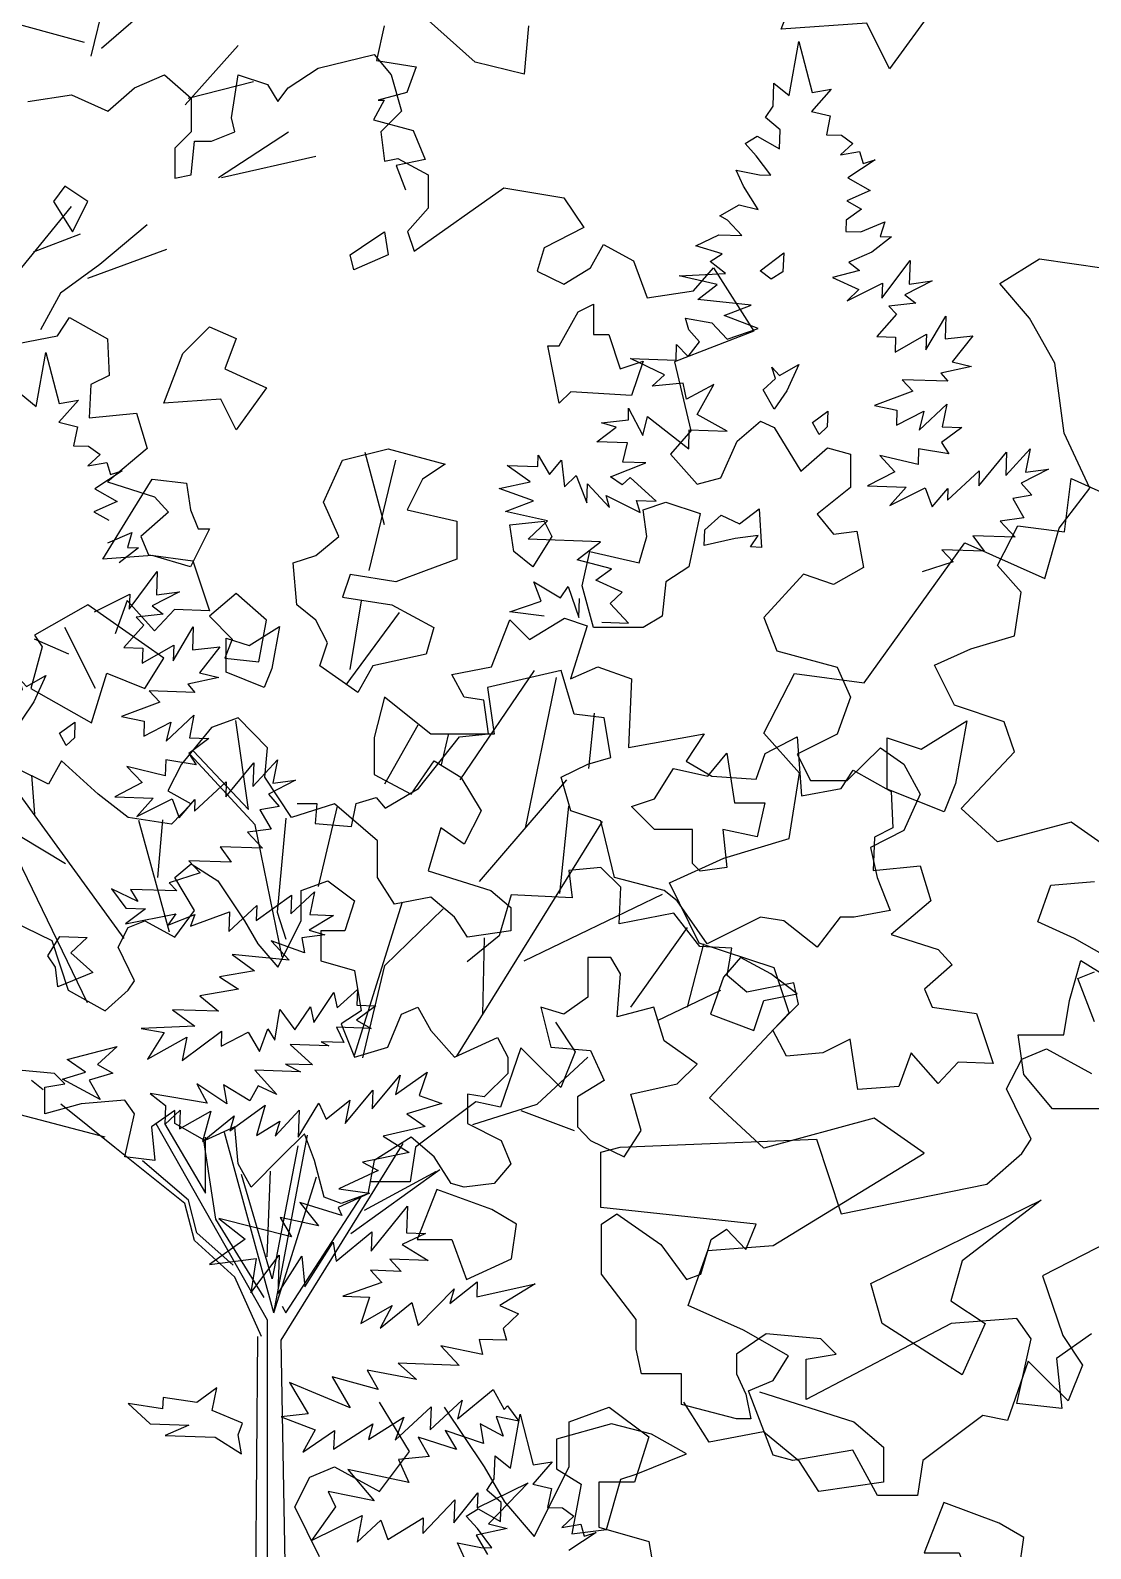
# Model space of a CAD drawing. Header units: inches. Extents: x -11 to 128, y 7 to 56.
# Drawn here: x 58.3038 to 58.6341, y 22.7004 to 23.1732 of the extents above; entities that cross this region are included whole.
import ezdxf

# ---------------------------------------------------------------- set-up
doc = ezdxf.new("R2010")
doc.units = ezdxf.units.IN
doc.header["$MEASUREMENT"] = 0
doc.layers.add('CAY', color=94, linetype='Continuous')
doc.layers.add('CAY-3', color=61, linetype='Continuous')
picture_1 = doc.add_image_def('image1.jpg', size_in_pixel=(1680, 1093))

# ---------------------------------------------------------------- blocks, each defined once
blk = doc.blocks.new('A$C76451831')
at = {"layer": 'CAY'}
for p, q in [((2471.8, 2031.9), (2478.5, 2069.3)), ((2478.5, 2069.3), (2487.7, 2034.1)), ((2460.6, 2024.6), (2461.2, 2040.4)), ((2461.2, 2040.4), (2471.8, 2031.9)), ((2500.9, 2036.3), (2487.3, 2020.9)), ((2487.7, 2034.1), (2500.9, 2036.3)), ((2455.4, 2016.6), (2460.6, 2024.6)), ((2465.5, 2008.1), (2455.4, 2016.6)), ((2487.3, 2020.9), (2500.3, 2017.8)), ((2500.3, 2017.8), (2497.6, 2004.7)), ((2441.2, 1998.5), (2449.5, 2003.7)), ((2449.5, 2003.7), (2465, 1995)), ((2465, 1995), (2465.5, 2008.1)), ((2497.6, 2004.7), (2508, 2004.3)), ((2508, 2004.3), (2515.9, 1998.6)), ((2449, 1990.1), (2441.2, 1998.5)), ((2515.9, 1998.6), (2507.5, 1990.8)), ((2507.5, 1990.8), (2520.7, 1993)), ((2520.7, 1993), (2523.1, 1984.8)), ((2459, 1976.6), (2449, 1990.1)), ((2531.4, 1987.2), (2512.4, 1974.7)), ((2523.1, 1984.8), (2531.4, 1987.2)), ((2435.1, 1980.1), (2451.3, 1976.8)), ((2440.1, 1969.1), (2435.1, 1980.1)), ((2451.3, 1976.8), (2459, 1976.6)), ((1957.5, 1323.4), (2020, 1306.3)), ((5943, 1269.4), (5949.7, 1306.8)), ((5949.7, 1306.8), (5958.9, 1271.5)), ((5931.9, 1262.1), (5932.4, 1277.9)), ((5932.4, 1277.9), (5943, 1269.4)), ((5972.1, 1273.8), (5958.5, 1258.4)), ((5958.9, 1271.5), (5972.1, 1273.8)), ((5926.6, 1254.1), (5931.9, 1262.1)), ((5936.7, 1245.6), (5926.6, 1254.1)), ((5958.5, 1258.4), (5971.5, 1255.2)), ((5971.5, 1255.2), (5968.8, 1242.2)), ((5936.3, 1232.4), (5936.7, 1245.6)), ((5912.4, 1236), (5920.7, 1241.1)), ((5920.2, 1227.6), (5912.4, 1236)), ((5920.7, 1241.1), (5936.3, 1232.4)), ((5968.8, 1242.2), (5979.2, 1241.8)), ((5987.1, 1236.1), (5978.7, 1228.2)), ((5979.2, 1241.8), (5987.1, 1236.1)), ((5930.2, 1214.1), (5920.2, 1227.6)), ((5978.7, 1228.2), (5991.9, 1230.5)), ((6002.6, 1224.7), (5983.6, 1212.2)), ((5991.9, 1230.5), (5994.4, 1222.3)), ((5994.4, 1222.3), (6002.6, 1224.7)), ((5906.3, 1217.6), (5922.5, 1214.3)), ((5911.3, 1206.6), (5906.3, 1217.6)), ((5922.5, 1214.3), (5930.2, 1214.1)), ((5983.6, 1212.2), (5999.1, 1203.5)), ((5921.6, 1190.3), (5911.3, 1206.6)), ((5999.1, 1203.5), (5983, 1196.4)), ((5894.8, 1185.8), (5908.2, 1193.5)), ((5908.2, 1193.5), (5921.6, 1190.3)), ((5993.3, 1190.6), (5982.6, 1182.8)), ((5983, 1196.4), (5993.3, 1190.6)), ((5900.1, 1182.9), (5894.8, 1185.8)), ((5910.1, 1172.2), (5900.1, 1182.9)), ((5982.6, 1182.8), (5982.3, 1175.1)), ((5992.7, 1174.7), (6009.3, 1181.8)), ((6009.3, 1181.8), (6006.2, 1171.5)), ((5878.2, 1165.1), (5894.3, 1172.7)), ((5894.3, 1172.7), (5910.1, 1172.2)), ((5982.3, 1175.1), (5992.7, 1174.7)), ((6013.9, 1171.3), (6000.4, 1160.8)), ((6006.2, 1171.5), (6013.9, 1171.3)), ((5896.6, 1159.5), (5878.2, 1165.1)), ((5888.2, 1154.3), (5896.6, 1159.5)), ((6000.4, 1160.8), (5984.3, 1153.7)), ((5898.8, 1145.8), (5888.2, 1154.3)), ((5984.3, 1153.7), (5991.8, 1148)), ((6007.4, 1128.9), (6026.9, 1154.9)), ((6026.9, 1154.9), (6026.3, 1138.6)), ((5866.6, 1144.2), (5898.8, 1145.8)), ((5893.1, 1138.3), (5866.6, 1144.2)), ((5879.6, 1127.9), (5893.1, 1138.3)), ((5991.8, 1148), (5973, 1143.2)), ((5973, 1143.2), (5991.3, 1134.9)), ((5983.3, 1127), (6007.8, 1139.3)), ((6007.8, 1139.3), (6007.4, 1128.9)), ((6042.3, 1140.8), (6023.3, 1131)), ((6026.3, 1138.6), (6042.3, 1140.8)), ((5916.6, 1123.9), (5879.6, 1127.9)), ((5991.3, 1134.9), (5983.3, 1127)), ((6023.3, 1131), (6030.9, 1125.3)), ((5897.8, 1116.8), (5916.6, 1123.9)), ((5921.5, 1107.8), (5897.8, 1116.8)), ((6017.4, 1117.6), (6003.8, 1102.2)), ((6030.9, 1125.3), (6012.2, 1123.3)), ((6012.2, 1123.3), (6017.4, 1117.6)), ((5435.2, 1102.7), (5443.6, 1115.3)), ((5443.6, 1115.3), (5470, 1100.6)), ((5871, 1115), (5889.4, 1111.7)), ((5873.4, 1106.8), (5871, 1115)), ((5880.8, 1098.4), (5873.4, 1106.8)), ((5889.4, 1111.7), (5899.9, 1100.4)), ((5899.9, 1100.4), (5921.5, 1107.8)), ((6037.9, 1092.9), (6051.8, 1116.4)), ((6051.8, 1116.4), (6051.3, 1100.6)), ((5407.8, 1097.4), (5435.2, 1102.7)), ((5470, 1100.6), (5471.1, 1075.2)), ((5864.5, 1085.8), (5864.9, 1096.7)), ((5864.9, 1096.7), (5872.8, 1088.2)), ((5872.8, 1088.2), (5880.8, 1098.4)), ((6003.8, 1102.2), (6016.9, 1101.8)), ((6016.5, 1091.4), (6038.3, 1103.8)), ((6016.9, 1101.8), (6016.5, 1091.4)), ((6038.3, 1103.8), (6037.9, 1092.9)), ((6051.3, 1100.6), (6070.4, 1102.6)), ((6070.4, 1102.6), (6056.2, 1084.5)), ((5420.6, 1053.6), (5427.3, 1091)), ((5427.3, 1091), (5436.5, 1055.8)), ((5856.5, 1075.7), (5832.8, 1086.9)), ((5832.8, 1086.9), (5864.5, 1085.8)), ((5471.1, 1075.2), (5458.4, 1068.9)), ((5848, 1067.8), (5856.5, 1075.7)), ((6069.6, 1081.4), (6048.2, 1076.7)), ((6048.2, 1076.7), (6053, 1071.1)), ((6056.2, 1084.5), (6069.6, 1081.4)), ((5458.4, 1068.9), (5457.3, 1045.7)), ((5869.4, 1069.8), (5848, 1067.8)), ((5871.7, 1058.8), (5869.4, 1069.8)), ((5890.7, 1069), (5871.7, 1058.8)), ((5879.1, 1048.1), (5890.7, 1069)), ((6028.7, 1064.2), (6002.1, 1054.3)), ((6053, 1071.1), (6021.3, 1072.2)), ((6021.3, 1072.2), (6028.7, 1064.2)), ((5410, 1062.2), (5420.6, 1053.6)), ((5449.8, 1058.1), (5436.1, 1042.7)), ((5436.5, 1055.8), (5449.8, 1058.1)), ((6002.1, 1054.3), (6017.8, 1051)), ((6033.2, 1037.3), (6052.4, 1055.2)), ((6052.4, 1055.2), (6049.1, 1039.5)), ((5457.3, 1045.7), (5490, 1048.9)), ((5490, 1048.9), (5497.4, 1024.6)), ((5812.7, 1042.3), (5831.4, 1044.3)), ((5831.4, 1044.3), (5831.6, 1052.5)), ((5831.6, 1052.5), (5841.4, 1033.6)), ((5841.4, 1033.6), (5844.6, 1046.6)), ((5844.6, 1046.6), (5873.3, 1024.3)), ((5900, 1036.5), (5879.1, 1048.1)), ((6017.8, 1051), (6017.5, 1040.6)), ((6017.5, 1040.6), (6036.4, 1050.3)), ((6036.4, 1050.3), (6033.2, 1037.3)), ((5436.1, 1042.7), (5449.1, 1039.5)), ((5449.1, 1039.5), (5446.4, 1026.4)), ((5809.5, 1029.2), (5823, 1039.2)), ((5823, 1039.2), (5812.7, 1042.3)), ((5873.3, 1024.3), (5873.7, 1037.4)), ((5873.7, 1037.4), (5900, 1036.5)), ((6062.7, 1039), (6048.8, 1028.6)), ((6049.1, 1039.5), (6062.7, 1039)), ((5446.4, 1026.4), (5456.8, 1026.1)), ((5456.8, 1026.1), (5464.8, 1020.4)), ((5497.4, 1024.6), (5470, 1001.4)), ((5830.8, 1028.5), (5809.5, 1029.2)), ((5827.6, 1015), (5830.8, 1028.5)), ((6032.8, 1024.2), (6032.4, 1013.3)), ((6053.9, 1020.7), (6032.8, 1024.2)), ((6048.8, 1028.6), (6053.9, 1020.7)), ((6074.5, 998.7), (6093.9, 1022)), ((6093.3, 1005.7), (6110.2, 1024.2)), ((6093.9, 1022), (6093.3, 1005.7)), ((6110.2, 1024.2), (6107, 1008)), ((2228.3, 971.5), (2215.1, 1021.6)), ((2217.8, 939.8), (2236.3, 1016.3)), ((5464.8, 1020.4), (5456.3, 1012.5)), ((5456.3, 1012.5), (5469.5, 1014.7)), ((5469.5, 1014.7), (5472, 1006.5)), ((5747.3, 1012.8), (5768.6, 1012.1)), ((5763.2, 1001.4), (5747.3, 1012.8)), ((5768.6, 1012.1), (5768.9, 1019.8)), ((5768.9, 1019.8), (5776.6, 1006.4)), ((5776.6, 1006.4), (5785.1, 1016.5)), ((5785.1, 1016.5), (5787.1, 997.8)), ((5819.1, 1004.9), (5843.5, 1014.5)), ((5843.5, 1014.5), (5827.6, 1015)), ((6005.9, 1019.7), (6016.3, 1008.4)), ((6032.4, 1013.3), (6005.9, 1019.7)), ((5480.2, 1008.9), (5461.2, 996.5)), ((5470, 1001.4), (5502.7, 990.9)), ((5472, 1006.5), (5480.2, 1008.9)), ((5741.8, 996.7), (5763.2, 1001.4)), ((5787.1, 997.8), (5795.1, 1005.7)), ((5795.1, 1005.7), (5802.6, 986.9)), ((5827.1, 999.2), (5819.1, 1004.9)), ((5832.7, 1004.4), (5827.1, 999.2)), ((5850.7, 987.9), (5832.7, 1004.4)), ((6016.3, 1008.4), (5997.4, 998.7)), ((6052.8, 988.6), (6074.8, 1009.1)), ((6074.8, 1009.1), (6074.5, 998.7)), ((6122.9, 1010.1), (6104, 1000.4)), ((6107, 1008), (6122.9, 1010.1)), ((5461.2, 996.5), (5476.8, 987.8)), ((5502.7, 990.9), (5512.2, 980.3)), ((5765.5, 988.2), (5741.8, 996.7)), ((5802.6, 986.9), (5803.1, 1000)), ((5803.1, 1000), (5818.4, 983.6)), ((5818.4, 983.6), (5815.9, 991.8)), ((5815.9, 991.8), (5839.5, 980.1)), ((5997.4, 998.7), (6024.1, 997.7)), ((6024.1, 997.7), (6012.8, 985)), ((6012.8, 985), (6037.3, 997.3)), ((6037.3, 997.3), (6042.2, 983.9)), ((6042.2, 983.9), (6053.1, 996.7)), ((6053.1, 996.7), (6052.8, 988.6)), ((6111.4, 992), (6098.2, 989.7)), ((6104, 1000.4), (6111.4, 992)), ((5476.8, 987.8), (5460.6, 980.6)), ((5460.6, 980.6), (5470.9, 974.8)), ((5512.2, 980.3), (5493.2, 963.4)), ((5746.2, 980.7), (5765.5, 988.2)), ((5775.4, 974.2), (5746.2, 980.7)), ((5839.5, 980.1), (5837.1, 988.4)), ((5837.1, 988.4), (5850.7, 987.9)), ((6098.2, 989.7), (6105.9, 976.3)), ((5761.9, 961.5), (5775.4, 974.2)), ((6105.9, 976.3), (6089.5, 974.1)), ((6089.5, 974.1), (6099.9, 962.9)), ((5470.3, 959), (5486.9, 966.1)), ((5486.9, 966.1), (5483.8, 955.8)), ((5493.2, 963.4), (5498.5, 950.8)), ((5812.1, 959.8), (5761.9, 961.5)), ((5795.8, 947.2), (5812.1, 959.8)), ((6070.5, 963.9), (6078.3, 953.2)), ((6099.9, 962.9), (6070.5, 963.9)), ((5491.5, 955.5), (5478, 945.1)), ((5483.8, 955.8), (5491.5, 955.5)), ((5498.5, 950.8), (5529.1, 946.6)), ((6078.3, 953.2), (6048.9, 954.2)), ((6048.9, 954.2), (6056.8, 945.8)), ((5485, 913.1), (5504.5, 939.2)), ((5504.5, 939.2), (5503.9, 922.9)), ((5529.1, 946.6), (5540.7, 911.8)), ((5819.6, 940.9), (5795.8, 947.2)), ((5808.9, 933.2), (5819.6, 940.9)), ((6056.8, 945.8), (6035.2, 938.9)), ((5770.8, 918.6), (5765.8, 931.9)), ((5765.8, 931.9), (5784.4, 920.9)), ((5784.4, 920.9), (5789.7, 928.8)), ((5789.7, 928.8), (5797.1, 907.3)), ((5827.2, 924.8), (5808.9, 933.2)), ((2204.6, 871.1), (2212.5, 918.7)), ((5460.9, 911.2), (5485.4, 923.5)), ((5483.7, 919.1), (5475.3, 895.9)), ((5502.7, 898.1), (5483.7, 919.1)), ((5485.4, 923.5), (5485, 913.1)), ((5519.9, 925), (5501, 915.3)), ((5503.9, 922.9), (5519.9, 925)), ((5749.2, 911.2), (5770.8, 918.6)), ((5797.1, 907.3), (5797.6, 920.4)), ((5818.7, 916.9), (5827.2, 924.8)), ((5831.4, 903.4), (5818.7, 916.9)), ((2201.9, 860.6), (2238.9, 910.7)), ((5508.5, 909.6), (5489.8, 907.5)), ((5489.8, 907.5), (5495.1, 901.9)), ((5501, 915.3), (5508.5, 909.6)), ((5516.4, 912.8), (5502.7, 898.1)), ((5540.7, 911.8), (5516.4, 912.8)), ((5773.1, 908.1), (5749.2, 911.2)), ((2027.8, 857.9), (2006.6, 900.2)), ((5495.1, 901.9), (5481.4, 886.5)), ((5515.5, 877.1), (5529.5, 900.7)), ((5529.5, 900.7), (5528.9, 884.8)), ((5812.9, 904), (5831.4, 903.4)), ((2009.3, 881.7), (1985.5, 892.2)), ((5481.4, 886.5), (5494.5, 886)), ((5494.1, 875.6), (5515.9, 888)), ((5494.5, 886), (5494.1, 875.6)), ((5515.9, 888), (5515.5, 877.1)), ((5528.9, 884.8), (5548, 886.9)), ((5548, 886.9), (5533.8, 868.8)), ((2281, 794.5), (2332.5, 870.4)), ((2326.2, 761), (2347.8, 865.6)), ((2491.6, 827), (2512.8, 868.3)), ((2512.8, 868.3), (2561.2, 861.8)), ((5547.3, 865.6), (5525.8, 860.9)), ((5533.8, 868.8), (5547.3, 865.6)), ((5498.9, 856.4), (5506.3, 848.5)), ((5530.6, 855.3), (5498.9, 856.4)), ((5525.8, 860.9), (5530.6, 855.3)), ((5506.3, 848.5), (5479.7, 838.5)), ((2134, 774), (2125.3, 835.7)), ((2228.6, 791.9), (2251.7, 832.8)), ((2370.1, 802.5), (2374.1, 840.9)), ((5479.7, 838.5), (5495.4, 835.2)), ((5495.4, 835.2), (5495.1, 824.8)), ((5495.1, 824.8), (5514, 834.6)), ((5510.8, 821.5), (5530, 839.5)), ((5514, 834.6), (5510.8, 821.5)), ((5530, 839.5), (5526.8, 823.7)), ((2268, 805.1), (2272.9, 825.9)), ((2516.4, 799.3), (2491.6, 827)), ((5540.3, 823.2), (5526.4, 812.8)), ((5526.8, 823.7), (5540.3, 823.2)), ((2138.7, 763.4), (2093.5, 812.2)), ((2095.8, 814.5), (2134, 774)), ((5526.4, 812.8), (5531.5, 805)), ((2047.7, 684.5), (1960.2, 805.1)), ((5510, 797.5), (5483.5, 803.9)), ((5483.5, 803.9), (5494, 792.7)), ((5510.4, 808.4), (5510, 797.5)), ((5531.5, 805), (5510.4, 808.4)), ((5552.1, 782.9), (5571.5, 806.3)), ((5570.9, 790), (5587.9, 808.4)), ((5571.5, 806.3), (5570.9, 790)), ((5587.9, 808.4), (5584.6, 792.2)), ((2022.3, 639.8), (1946.8, 795.6)), ((1985.8, 770.9), (1983.8, 797.9)), ((2294.3, 724.1), (2354.9, 794.5)), ((2509.3, 753.8), (2516.4, 799.3)), ((5494, 792.7), (5475, 782.9)), ((5530.4, 772.8), (5552.4, 793.3)), ((5552.4, 793.3), (5552.1, 782.9)), ((5600.5, 794.4), (5581.6, 784.6)), ((5584.6, 792.2), (5600.5, 794.4)), ((5475, 782.9), (5501.7, 782)), ((5501.7, 782), (5490.4, 769.2)), ((5490.4, 769.2), (5514.9, 781.5)), ((5514.9, 781.5), (5519.8, 768.2)), ((5519.8, 768.2), (5530.7, 781)), ((5530.7, 781), (5530.4, 772.8)), ((5581.6, 784.6), (5589, 776.2)), ((2007, 736.3), (1936.2, 779.1)), ((2182.7, 720.5), (2195.7, 776.4)), ((2350.1, 715.8), (2356.4, 776.4)), ((5589, 776.2), (5575.8, 773.9)), ((5575.8, 773.9), (5583.5, 760.5)), ((2079.1, 689), (2057.9, 766.3)), ((2071.1, 726.8), (2074.5, 766.9)), ((2157.5, 671.8), (2138.7, 763.4)), ((2159.9, 768.1), (2154, 702.8)), ((2278.7, 602.9), (2379.6, 765.8)), ((5583.5, 760.5), (5567.1, 758.4)), ((2463.9, 740.3), (2509.3, 753.8)), ((5577.6, 747.1), (5548.1, 748.2)), ((5548.1, 748.2), (5555.9, 737.5)), ((5567.1, 758.4), (5577.6, 747.1)), ((2426.2, 723.2), (2463.9, 740.3)), ((5526.5, 738.5), (5534.4, 730.1)), ((5555.9, 737.5), (5526.5, 738.5)), ((5534.4, 730.1), (5512.8, 723.1)), ((2446.8, 681.3), (2426.2, 723.2)), ((5472.8, 719.1), (5482.8, 705.6)), ((5491.1, 710.3), (5472.8, 719.1)), ((5518.1, 717.5), (5485.9, 718.6)), ((5485.9, 718.6), (5491.1, 710.3)), ((5512.8, 723.1), (5518.1, 717.5)), ((5597.3, 701.6), (5613.7, 716.9)), ((5613.7, 716.9), (5610.4, 701.1)), ((2207.6, 603.7), (2240.9, 709.9)), ((2325.4, 669), (2421.3, 715.4)), ((5554.2, 689.5), (5573.5, 707.4)), ((5573.1, 697), (5597.7, 714.7)), ((5573.5, 707.4), (5573.1, 697)), ((5597.7, 714.7), (5597.3, 701.6)), ((2154, 702.8), (2159.9, 684)), ((2228.7, 665.9), (2269.2, 705.2)), ((5496.3, 705.1), (5482.4, 694.7)), ((5482.4, 694.7), (5517.5, 701.6)), ((5482.8, 705.6), (5496.3, 705.1)), ((5517.5, 701.6), (5511.8, 693.7)), ((5511.8, 693.7), (5530.6, 701.2)), ((5527.6, 693.1), (5554.7, 703.1)), ((5530.6, 701.2), (5527.6, 693.1)), ((5554.7, 703.1), (5554.2, 689.5)), ((5626.7, 700.5), (5610, 690.2)), ((5610.4, 701.1), (5626.7, 700.5)), ((2296.7, 631.7), (2297.9, 685.1)), ((2399.3, 636.8), (2438.6, 692.2)), ((5620.8, 687.1), (5604.8, 685)), ((5604.8, 685), (5606.7, 674.5)), ((5610, 690.2), (5620.8, 687.1)), ((2438.6, 636.8), (2450, 680.8)), ((2498.7, 664.2), (2446.8, 681.3)), ((5606.7, 674.5), (5583.5, 683)), ((5583.5, 683), (5596.1, 669.4)), ((2213.4, 601.8), (2228.7, 665.9)), ((2509.3, 632.9), (2498.7, 664.2)), ((5596.1, 669.4), (5556.4, 673.5)), ((5556.4, 673.5), (5571.9, 662.1)), ((5571.9, 662.1), (5547.7, 658)), ((5547.7, 658), (5561, 649.3)), ((2417.8, 627.7), (2461.8, 648.6)), ((5561, 649.3), (5534.1, 644.8)), ((5534.1, 644.8), (5546.9, 634)), ((5613.2, 626.2), (5627.1, 647)), ((5627.1, 647), (5629.4, 636.5)), ((5629.4, 636.5), (5643.5, 649.2)), ((5643.5, 649.2), (5643.1, 638.3)), ((5515.2, 635.1), (5530.7, 623.7)), ((5546.9, 634), (5515.2, 635.1)), ((5586.1, 614), (5589.5, 635.2)), ((5589.5, 635.2), (5599.9, 621.2)), ((5599.9, 621.2), (5610.9, 637.2)), ((5610.9, 637.2), (5613.2, 626.2)), ((5656.2, 637.9), (5642.7, 627.9)), ((5643.1, 638.3), (5656.2, 637.9)), ((5530.7, 623.7), (5493.4, 622.2)), ((5493.4, 622.2), (5509.2, 619.4)), ((5575.4, 606.2), (5581.3, 621.9)), ((5581.3, 621.9), (5586.1, 614)), ((5629, 622.9), (5634, 612.3)), ((5652.9, 622.1), (5629, 622.9)), ((5642.7, 627.9), (5652.9, 622.1)), ((5509.2, 619.4), (5497.7, 600.8)), ((5497.7, 600.8), (5525, 616.1)), ((5521.7, 599.9), (5549.1, 620.3)), ((5525, 616.1), (5521.7, 599.9)), ((5549.1, 620.3), (5548.8, 609.9)), ((5548.8, 609.9), (5567.7, 619.6)), ((5567.7, 619.6), (5575.4, 606.2)), ((5618.2, 612.9), (5623.5, 610)), ((5634, 612.3), (5618.2, 612.9)), ((2334.4, 569.5), (2369.4, 602.2)), ((5596.8, 610.9), (5612.2, 596.8)), ((5623.5, 610), (5596.8, 610.9)), ((5603.9, 592.1), (5572.2, 593.2)), ((5572.2, 593.2), (5587.5, 576.3)), ((5612.2, 596.8), (5593.6, 597.4)), ((5593.6, 597.4), (5603.9, 592.1)), ((5669.9, 576.2), (5691.8, 591.7)), ((5691.8, 591.7), (5686.2, 575.6)), ((1991.5, 579.5), (1983.4, 586)), ((5552.8, 569.8), (5532, 583.7)), ((5532, 583.7), (5539.2, 570.3)), ((5568.7, 572), (5550.5, 583.1)), ((5550.5, 583.1), (5552.8, 569.8)), ((5574.5, 582.2), (5568.7, 572)), ((5587.5, 576.3), (5574.5, 582.2)), ((5634.8, 556.1), (5654.2, 579.4)), ((5653.7, 566.3), (5673.1, 589.7)), ((5654.2, 579.4), (5653.7, 566.3)), ((5673.1, 589.7), (5669.9, 576.2)), ((2041.2, 539.6), (2003.7, 569.7)), ((2289.6, 555.4), (2334.4, 569.5)), ((5499.6, 577.1), (5510.2, 568.6)), ((5539.2, 570.3), (5499.6, 577.1)), ((5554.9, 551.2), (5579.5, 568.9)), ((5579.5, 568.9), (5573.3, 547.8)), ((5602.3, 546.8), (5616.7, 570.3)), ((5616.7, 570.3), (5621.8, 559.3)), ((5621.8, 559.3), (5638.1, 572.3)), ((5638.1, 572.3), (5634.8, 556.1)), ((5701.9, 570.1), (5677.6, 562.8)), ((5686.2, 575.6), (5701.9, 570.1)), ((2034.5, 546.7), (1966.9, 564.4)), ((2323, 565.2), (2360, 551.4)), ((5510.2, 568.6), (5509.7, 555.5)), ((5509.7, 555.5), (5520.5, 565.5)), ((5520.5, 565.5), (5520, 552.4)), ((5520, 552.4), (5541.7, 564.8)), ((5541.7, 564.8), (5536, 543.7)), ((5536, 543.7), (5557.9, 561.5)), ((5557.9, 561.5), (5554.9, 551.2)), ((5586.4, 547.4), (5602.9, 565.4)), ((5602.9, 565.4), (5602.3, 546.8)), ((5677.6, 562.8), (5690.5, 554.2)), ((2147.3, 419.7), (2069.9, 556)), ((2075.8, 556.2), (2104.1, 507.8)), ((2151.6, 424.8), (2117.3, 549.9)), ((2151.6, 424.8), (2175, 548.1)), ((5573.3, 547.8), (5589.5, 557.7)), ((5589.5, 557.7), (5586.4, 547.4)), ((5690.5, 554.2), (5661.2, 547.5)), ((2089.9, 500.7), (2041.2, 539.6)), ((2102.9, 544.4), (2111.2, 489.7)), ((2104.1, 507.8), (2104.1, 546.7)), ((2168.2, 540.8), (2150.5, 448.4)), ((2156.8, 405.9), (2241.3, 542.4)), ((5661.2, 547.5), (5679.4, 536)), ((5683.6, 539.8), (5680.1, 515.6)), ((2092.3, 503.1), (2060.4, 530.2)), ((5679.4, 536), (5647, 529.4)), ((5647, 529.4), (5657.7, 523.6)), ((2150.5, 448.4), (2129.2, 520.8)), ((2146.9, 463.7), (2149.3, 523.1)), ((2151.6, 424.8), (2181.2, 519.2)), ((2205.1, 479.9), (2266.8, 524.3)), ((2214.5, 496), (2264.5, 523.1)), ((5657.7, 523.6), (5630.5, 510.9)), ((5651.7, 507.9), (5630, 497.8)), ((5630.5, 510.9), (5651.7, 507.9)), ((5680.1, 515.6), (5652.4, 515.6)), ((2096.6, 475.1), (2089.9, 500.7)), ((2098.2, 480.3), (2092.3, 503.1)), ((2159.9, 424.8), (2212.2, 505.4)), ((5632.6, 492.3), (5603.4, 501.4)), ((5603.4, 501.4), (5616.4, 485.1)), ((5630, 497.8), (5632.6, 492.3)), ((5653, 467.5), (5678.1, 498.8)), ((5678.1, 498.8), (5677.5, 480.3)), ((2111.2, 489.7), (2144.6, 435.4)), ((5597.6, 477.6), (5547.3, 490.2)), ((5547.3, 490.2), (5565.4, 476)), ((5589.9, 491), (5597.6, 477.6)), ((5616.4, 485.1), (5589.9, 491)), ((2124.5, 449.6), (2096.6, 475.1)), ((2123.3, 457.8), (2098.2, 480.3)), ((5565.4, 476), (5540.7, 458.3)), ((5628.7, 460.7), (5653.5, 481.1)), ((5653.5, 481.1), (5653, 467.5)), ((5690.6, 479.8), (5674.5, 472.2)), ((5677.5, 480.3), (5690.6, 479.8)), ((5569.5, 438.7), (5589, 464.8)), ((5589, 464.8), (5588.1, 438)), ((5588.1, 438), (5604.8, 464.2)), ((5604.8, 464.2), (5606.8, 442.8)), ((5606.8, 442.8), (5626.5, 473.9)), ((5626.5, 473.9), (5628.7, 460.7)), ((5674.5, 472.2), (5692.6, 461.1)), ((5540.7, 458.3), (5573.1, 462.6)), ((5573.1, 462.6), (5569.5, 438.7)), ((5652.5, 454.4), (5660.4, 445.9)), ((5673.8, 453.6), (5652.5, 454.4)), ((5665.9, 462.1), (5673.8, 453.6)), ((5692.6, 461.1), (5665.9, 462.1)), ((2143, 408.3), (2124.5, 449.6)), ((5660.4, 445.9), (5633.3, 436.5)), ((5707.5, 431.2), (5726.6, 446.4)), ((5726.6, 446.4), (5726.2, 435.9)), ((5726.2, 435.9), (5766.8, 445)), ((5766.8, 445), (5742.3, 429.9)), ((5633.3, 436.5), (5651.9, 435.8)), ((5651.9, 435.8), (5645.8, 417.4)), ((5659.3, 414.3), (5681.2, 432.1)), ((5681.2, 432.1), (5685.6, 416.1)), ((5685.6, 416.1), (5710.5, 441.5)), ((5710.5, 441.5), (5707.5, 431.2)), ((2157.5, 429.5), (2159.9, 424.8)), ((5645.8, 417.4), (5667.5, 429.8)), ((5667.5, 429.8), (5659.3, 414.3)), ((5742.3, 429.9), (5755.2, 424.1)), ((5755.2, 424.1), (5744.5, 414)), ((2147.3, 135.4), (2147.3, 419.7)), ((5744.5, 414), (5746.9, 405.8)), ((2138.3, 140.1), (2140.6, 408.3)), ((2161.5, 135.4), (2156.8, 405.9)), ((5701.4, 401.9), (5714.1, 388.3)), ((5730.2, 395.9), (5701.4, 401.9)), ((5746.9, 405.8), (5727.9, 406.4)), ((5727.9, 406.4), (5730.2, 395.9)), ((5714.1, 388.3), (5671.6, 389.8)), ((5671.6, 389.8), (5684.3, 378.5)), ((5625.9, 380.5), (5638.3, 358.8)), ((5657.8, 371.7), (5625.9, 380.5)), ((5650.1, 385.1), (5657.8, 371.7)), ((5684.3, 378.5), (5650.1, 385.1)), ((5596.3, 376.6), (5609.2, 354.8)), ((5638.3, 358.8), (5596.3, 376.6)), ((5712.8, 351.2), (5737.6, 371.6)), ((5737.6, 371.6), (5745.2, 357.8)), ((5669.7, 336.4), (5694.5, 359.5)), ((5694, 343.7), (5716, 364.2)), ((5694.5, 359.5), (5694, 343.7)), ((5716, 364.2), (5712.8, 351.2)), ((5745.2, 357.8), (5747.6, 360.4)), ((5747.6, 360.4), (5755.4, 349.7)), ((5609.2, 354.8), (5590.5, 352.7)), ((5590.5, 352.7), (5614.2, 343.7)), ((5626.9, 330.2), (5654.2, 347.8)), ((5651.2, 337), (5675.7, 352.5)), ((5654.2, 347.8), (5651.2, 337)), ((5675.7, 352.5), (5669.7, 336.4)), ((5744.6, 339.2), (5728.6, 347.9)), ((5728.6, 347.9), (5730.8, 334.2)), ((5755.4, 349.7), (5739.6, 353)), ((5739.6, 353), (5744.6, 339.2)), ((5614.2, 343.7), (5605.5, 328.2)), ((5605.5, 328.2), (5627.4, 343.3)), ((5627.4, 343.3), (5626.9, 330.2)), ((5712.1, 329.9), (5685.6, 338.5)), ((5685.6, 338.5), (5693.3, 325.1)), ((5730.8, 334.2), (5704.4, 343.3)), ((5704.4, 343.3), (5712.1, 329.9)), ((5636.8, 316.2), (5655.1, 294.3)), ((5679.1, 307), (5636.8, 316.2)), ((5693.3, 325.1), (5672, 323.1)), ((5672, 323.1), (5679.1, 307)), ((5726.5, 289.5), (5762, 306.9)), ((5762, 306.9), (5734.3, 278.4)), ((5623.2, 300.8), (5628.2, 290.2)), ((5655.1, 294.3), (5623.2, 300.8)), ((5688.7, 271.8), (5710.9, 295)), ((5710.3, 279.2), (5726.9, 299.9)), ((5710.9, 295), (5710.3, 279.2)), ((5726.9, 299.9), (5726.5, 289.5)), ((5628.2, 290.2), (5611.5, 266.8)), ((5611.5, 266.8), (5646.6, 284.1)), ((5646.6, 284.1), (5643.2, 265.7)), ((5643.2, 265.7), (5659.6, 281)), ((5659.6, 281), (5664.6, 267.6)), ((5664.6, 267.6), (5689.1, 282.7)), ((5689.1, 282.7), (5688.7, 271.8)), ((5747.3, 275.2), (5725.9, 270.5)), ((5734.3, 278.4), (5747.3, 275.2)), ((5725.9, 270.5), (5733.6, 257.1))]:
    blk.add_line(p, q, dxfattribs=at)
for points in [[(5762.2, 1317.8), (5759, 1284.1), (5725.2, 1292.5), (5686.2, 1327.3)], [(5662, 1317.8), (5656.7, 1293.6), (5684.1, 1289.3), (5677.8, 1271.4), (5657.7, 1266.1), (5662, 1266.1), (5654.6, 1252.4), (5682, 1245), (5690.4, 1225), (5670.4, 1220.8), (5676.7, 1203.9)], [(5467.9, 1335.7), (5458.4, 1296.7)], [(5496.4, 1328.4), (5465.8, 1302)], [(1981, 1265.2), (2011.3, 1269.9), (2036.5, 1258.5), (2054.9, 1274.6), (2075.8, 1283.7), (2094.3, 1267.5), (2094.3, 1244.3), (2082.9, 1232.9), (2082.9, 1212.1), (2094.3, 1214.4), (2096.6, 1237.6), (2108.4, 1237.6), (2124.5, 1244.3), (2122.2, 1253.8), (2126.9, 1283.7), (2147.3, 1277), (2154.4, 1265.2), (2161.5, 1274.6), (2182.3, 1288.4), (2221.2, 1297.8), (2233, 1283.7), (2240.1, 1258.5), (2225.9, 1244.3), (2228.3, 1223.9), (2237.7, 1225.8), (2258.6, 1214.4), (2258.6, 1191.2), (2244.4, 1175.1), (2249.1, 1161.4), (2311.2, 1205.4), (2352.9, 1198.3), (2366.7, 1177.9), (2339.1, 1163.7), (2334.4, 1147.6), (2352.9, 1138.5), (2371.4, 1149.9), (2380.4, 1166.1), (2401.2, 1154.7), (2410.7, 1129.1), (2442.9, 1133.8), (2456.7, 1149.9), (2484.6, 1105.9), (2429.6, 1084.7), (2441, 1036.7), (2426.8, 1020.6), (2445.3, 999.7), (2461.8, 1004.1), (2473.2, 1029.6), (2489.3, 1043.4), (2498.7, 1039.1), (2517.2, 1008.8), (2535.7, 1024.9), (2551.8, 1020.6), (2551.8, 997.4), (2528.6, 978.9), (2540, 965.1), (2556.1, 967.1), (2560.8, 941.9), (2540, 930.1), (2519.2, 937.2), (2491.7, 907.3), (2500.7, 884.1), (2542.4, 872.7), (2551.8, 851.9), (2542.4, 826.3), (2533.3, 821.6), (2514.8, 812.5), (2523.9, 794.1), (2549.4, 794.1), (2572.6, 816.9), (2588.7, 805.5), (2600.1, 784.6), (2588.7, 759.5), (2565.6, 747.7), (2570.3, 726.8), (2579.3, 704), (2554.2, 699.3), (2544.7, 699.3), (2528.6, 678.5), (2505.4, 696.9), (2489.3, 699.3), (2452.3, 680.8), (2431.5, 710.7), (2422.5, 717.8), (2387.9, 726.8), (2378.5, 766.1), (2357.6, 773.2), (2350.9, 796.4), (2369.4, 805.5), (2385.5, 810.2), (2380.8, 837.7), (2360, 840.1), (2350.9, 870.4), (2299.8, 858.6), (2304.6, 826.3), (2260.5, 826.3), (2228.3, 851.9), (2221.2, 824), (2221.2, 798.4), (2246.8, 784.6), (2262.9, 807.8), (2281.4, 796.4), (2295.5, 773.2), (2283.7, 750), (2267.6, 761.4), (2258.6, 731.5), (2302.2, 717.8), (2316, 706), (2316, 689.9), (2286.1, 685.5), (2277, 699.3), (2260.5, 713.1), (2235.4, 708.3), (2223.6, 726.8), (2223.6, 752.4), (2193.7, 777.9), (2163.8, 768.5), (2145.4, 796.4), (2147.3, 816.9), (2126.9, 837.7), (2108.4, 831), (2087.6, 805.5), (2078.1, 787), (2094.3, 777.9), (2080.5, 763.8), (2050.6, 768.5), (2029.8, 784.6), (2004.2, 807.8), (1995.2, 791.7), (1972, 803.1)], [(5560.7, 1304.1), (5523.8, 1263)], [(5571.3, 1278.8), (5525.9, 1267.2)], [(5595.5, 1244), (5547, 1212.3)], [(5614.5, 1227.1), (5549.1, 1212.3)], [(5444.7, 1192.3), (5399.3, 1136.4)], [(5451, 1173.3), (5418.3, 1160.7)], [(5497.4, 1179.7), (5464.7, 1152.2), (5437.3, 1132.2), (5423.6, 1106.9)], [(5456.3, 1142.7), (5511.1, 1162.8)], [(5963.8, 1034.3), (5959.1, 1042.6), (5969.8, 1050.4), (5969.4, 1039.5), (5963.8, 1034.3)], [(5441.4, 818.5), (5436.7, 826.9), (5447.4, 834.6), (5447, 823.8), (5441.4, 818.5)], [(1969.6, 696.9), (1997.6, 683.2), (2009, 648.6), (2034.5, 634.4), (2050.6, 648.6), (2054.9, 655.2), (2043.5, 678.5), (2050.6, 692.2), (2062, 696.9), (2082.9, 685.5), (2096.6, 704), (2082.9, 726.8), (2094.3, 736.3), (2112.7, 724.5), (2131.2, 696.9), (2140.6, 680.8), (2154.4, 664.7), (2170.5, 696.9), (2170.5, 717.8), (2189, 724.5), (2207.5, 710.7), (2200.8, 689.9), (2184.3, 689.9), (2184.3, 669), (2207.5, 662.3), (2212.2, 634.4), (2198.4, 625.4), (2207.5, 602.2), (2230.7, 609.2), (2240.1, 632), (2251.5, 636.8), (2260.5, 620.6), (2277, 602.2), (2306.9, 615.9), (2314, 602.2), (2314, 590.8), (2297.5, 574.6), (2286.1, 576.6), (2286.1, 556.2), (2309.3, 544.4), (2316, 528.2), (2304.6, 514.5), (2283.7, 512.1), (2274.7, 514.5), (2262.9, 533), (2246.8, 546.7), (2221.2, 530.6), (2216.9, 507.4), (2198.4, 500.7), (2186.6, 505), (2179.9, 530.6), (2172.9, 549.1), (2156.8, 533), (2135.9, 512.1), (2126.9, 528.2), (2124.5, 553.8), (2103.7, 544.4), (2082.9, 556.2), (2082.9, 565.2), (2066.7, 553.8), (2069.1, 530.6), (2048.3, 533), (2054.9, 562.8), (2048.3, 572.3), (2018, 569.9), (1992.8, 562.8), (1992.8, 581.3), (2006.6, 583.7), (1999.5, 590.8), (1974.4, 593.1)]]:
    blk.add_lwpolyline(points, dxfattribs=at)
for points in [[(2523.5, 1367), (2551.2, 1394.7), (2578.9, 1382.8), (2567, 1351.1), (2610.6, 1331.3), (2578.9, 1287.8), (2563.1, 1319.5), (2503.7, 1315.5)], [(2022.5, 1195.9), (2006.6, 1206.4), (1998.7, 1195.9), (2011.9, 1174.8)], [(2220.4, 1169.5), (2228.3, 1174.8), (2231, 1158.9), (2207.2, 1148.4), (2204.6, 1158.9)], [(5922.9, 1147.7), (5939.2, 1160.3), (5938.7, 1147.1), (5930.4, 1142)], [(2362.9, 1119.3), (2373.5, 1124.6), (2373.5, 1103.5), (2384.1, 1103.5), (2392, 1079.7), (2407.8, 1085), (2399.9, 1061.2), (2357.7, 1063.9), (2349.7, 1055.9), (2341.8, 1095.6), (2349.7, 1095.6)], [(2088.5, 1090.3), (2106.9, 1108.8), (2125.4, 1100.8), (2117.5, 1079.7), (2146.5, 1066.5), (2125.4, 1037.5), (2114.9, 1058.6), (2075.3, 1055.9)], [(5925, 1065.1), (5933.4, 1073), (5931, 1080.8), (5936.2, 1075.1), (5949.6, 1082.8), (5941.3, 1064.5), (5932.7, 1051.7)], [(2209.9, 855.3), (2183.5, 873.8), (2188.8, 889.6), (2180.8, 905.5), (2167.6, 916), (2165, 945.1), (2180.8, 950.3), (2196.7, 963.5), (2186.1, 987.3), (2199.3, 1016.3), (2231, 1024.3), (2270.6, 1013.7), (2254.7, 1003.1), (2244.2, 982), (2278.5, 974.1), (2278.5, 947.7), (2257.4, 939.8), (2236.3, 931.9), (2204.6, 937.1), (2199.3, 921.3), (2233.6, 916), (2262.7, 900.2), (2257.4, 881.7), (2220.4, 873.8)], [(2054.1, 982), (2067.3, 1003.1), (2091.1, 1000.5), (2093.7, 982), (2099, 968.8), (2106.9, 968.8), (2093.7, 942.4), (2067.3, 950.3), (2033, 947.7)], [(2365.6, 929.2), (2370.9, 953), (2405.2, 945.1), (2410.4, 963.5), (2407.8, 982), (2423.6, 987.3), (2447.4, 979.4), (2439.5, 942.4), (2423.6, 931.9), (2421, 908.1), (2407.8, 900.2), (2373.5, 900.2)], [(5923.9, 955.9), (5916.2, 956.2), (5921.4, 964.1), (5905.5, 962), (5884.1, 957.3), (5884.4, 968.1), (5895.7, 978.2), (5908.6, 972.3), (5922.1, 982.7)], [(2318.1, 953), (2315.4, 971.5), (2339.2, 974.1), (2344.5, 963.5), (2331.3, 942.4)], [(2141.2, 876.4), (2146.5, 905.5), (2125.4, 923.9), (2106.9, 908.1), (2122.8, 892.2), (2117.5, 879)], [(2062.1, 857.9), (2075.3, 879), (2022.5, 916), (1985.5, 894.9), (1990.8, 887), (1982.9, 857.9), (2025.1, 834.2), (2035.7, 868.5)], [(5552.4, 869.2), (5552.4, 892.9), (5568.2, 887.7), (5589.3, 900.9), (5584, 871.8), (5578.8, 858.6)], [(5402.6, 849.4), (5411, 857.2), (5408.6, 865), (5413.8, 859.4), (5427.2, 867.1), (5418.9, 848.8), (5410.3, 835.9)], [(2577.1, 788.1), (2577.1, 823.8), (2600.8, 815.8), (2632.5, 835.6), (2624.6, 792.1), (2616.7, 772.3)], [(2415.7, 781.4), (2428.9, 802.5), (2452.7, 797.2), (2465.9, 813), (2471.2, 778.7), (2492.3, 778.7), (2487, 755), (2463.2, 760.2), (2465.9, 733.8), (2447.4, 731.2), (2442.1, 736.5), (2442.1, 760.2), (2415.7, 760.2), (2399.9, 776.1)], [(5433.8, 664.7), (5428.6, 672.6), (5436.8, 685.9), (5455.8, 685.2), (5444.5, 674.7), (5459.9, 661), (5435.5, 651)], [(2392.2, 660), (2385.5, 671.4), (2369.4, 671.4), (2369.4, 643.8), (2352.9, 632), (2336.8, 636.8), (2343.9, 609.2), (2371.4, 606.9), (2380.8, 586), (2362.3, 574.6), (2362.3, 553.8), (2371.4, 544.4), (2394.6, 533), (2406.4, 551.4), (2399.3, 576.6), (2431.5, 583.7), (2445.3, 597.4), (2422.5, 613.6), (2415.4, 636.8), (2389.8, 630.1)], [(2475.5, 671.4), (2463.7, 657.6), (2454.7, 632), (2484.6, 620.6), (2491.7, 641.5), (2514.8, 646.2), (2496.4, 660)], [(5441.9, 600.5), (5476.7, 609.7), (5463.1, 597), (5473.8, 591.2), (5457.3, 586.3), (5465, 572.9), (5438.7, 587), (5454.8, 591.9)], [(5560.6, 340.2), (5563.6, 348.2), (5542.6, 357.1), (5545.9, 372.9), (5532, 362.5), (5508.5, 366), (5508.2, 358.3), (5484.4, 361.9), (5499.7, 347.7), (5526.4, 346.8), (5509.9, 339.7), (5544.7, 338.5), (5562.9, 327)]]:
    blk.add_lwpolyline(points, close=True, dxfattribs=at)
at = {"layer": 'CAY-3'}
for p, q in [((2655.3, 1139), (2683, 1156.1)), ((2683, 1156.1), (2727.8, 1149.6)), ((2676, 1114.8), (2655.3, 1139)), ((2693.6, 1083.6), (2676, 1114.8)), ((2700.1, 1035.2), (2693.6, 1083.6)), ((2717.8, 996.9), (2700.1, 1035.2)), ((2696.6, 969.1), (2717.8, 996.9)), ((2686.6, 934.3), (2696.6, 969.1)), ((2561.2, 861.8), (2631.1, 959.1)), ((2631.1, 959.1), (2686.6, 934.3)), ((2453.9, 573.9), (2509.3, 632.9)), ((5780.9, 626.5), (5794.5, 605.9)), ((5756.9, 608.7), (5742.6, 567.5)), ((5766.8, 598.8), (5756.9, 608.7)), ((5794.5, 605.9), (5784.5, 581.1)), ((6093.8, 580.2), (6104.4, 600.8)), ((6104.4, 600.8), (6121.5, 607.9)), ((6121.5, 607.9), (6152.8, 590.8)), ((5784.5, 581.1), (5766.8, 598.8)), ((6110.9, 545.4), (6093.8, 580.2)), ((2491.6, 539.1), (2453.9, 573.9)), ((5725.5, 571.1), (5683.6, 539.8)), ((5742.6, 567.5), (5725.5, 571.1)), ((2568.3, 559.8), (2491.6, 539.1)), ((2603, 535.6), (2568.3, 559.8)), ((5812.2, 536.3), (5825.7, 539.8)), ((5825.7, 539.8), (5961.9, 545.3)), ((5961.9, 545.3), (5979, 493.4)), ((6104.4, 535.3), (6110.9, 545.4)), ((2498.1, 471.6), (2603, 535.6)), ((5812.2, 497.9), (5812.2, 536.3)), ((6080.2, 514.1), (6104.4, 535.3)), ((2797, 507.9), (2685, 450.4)), ((5979, 493.4), (6080.2, 514.1)), ((5920.1, 486.4), (5812.2, 497.9)), ((5812.8, 486.4), (5823.4, 493.4)), ((5812.8, 451.6), (5812.8, 486.4)), ((5823.4, 493.4), (5854, 472.2)), ((5913, 468.7), (5920.1, 486.4)), ((5881.7, 451.6), (5888.8, 475.7)), ((5888.8, 475.7), (5899.4, 482.8)), ((5899.4, 482.8), (5913, 468.7)), ((2439.1, 429.8), (2452.7, 468.1)), ((2452.7, 468.1), (2498.1, 471.6)), ((5854, 472.2), (5871.7, 448)), ((2685, 450.4), (2699.2, 409.1)), ((5836.9, 420.3), (5812.8, 451.6)), ((5871.7, 448), (5881.7, 451.6)), ((2477.5, 412.7), (2439.1, 429.8)), ((2508.7, 395), (2477.5, 412.7)), ((5836.9, 399.6), (5836.9, 420.3)), ((6055.5, 417.4), (5954.9, 364.8)), ((6100.9, 420.9), (6055.5, 417.4)), ((6110.9, 406.7), (6100.9, 420.9)), ((2699.2, 409.1), (2712.7, 388.5)), ((5927.1, 410.3), (5906.5, 396.1)), ((5964.9, 406.7), (5927.1, 410.3)), ((5975.5, 396.1), (5964.9, 406.7)), ((6100.9, 361.9), (6110.9, 406.7)), ((6152.8, 410.3), (6128.6, 393.2)), ((2498.1, 377.9), (2508.7, 395)), ((2675.1, 391.3), (2660.8, 350.1)), ((2685, 381.4), (2675.1, 391.3)), ((5840.5, 382.5), (5836.9, 399.6)), ((5906.5, 396.1), (5906.5, 382.5)), ((5954.9, 392.6), (5975.5, 396.1)), ((5954.9, 364.8), (5954.9, 392.6)), ((6128.6, 393.2), (6132.1, 358.4)), ((2702.7, 363.7), (2685, 381.4)), ((2712.7, 388.5), (2702.7, 363.7)), ((5868.2, 382.5), (5840.5, 382.5)), ((5868.2, 361.3), (5868.2, 382.5)), ((5906.5, 382.5), (5913, 368.4)), ((2481, 370.8), (2498.1, 377.9)), ((2498.1, 326), (2481, 370.8)), ((2488.6, 369.9), (2554, 349.3)), ((2245.7, 328.6), (2225, 362.9)), ((2269.8, 359.3), (2297.6, 318)), ((2356.5, 349.3), (2384.2, 359.3)), ((2384.2, 359.3), (2411.9, 338.7)), ((2453.8, 335.1), (2436.1, 362.9)), ((5906.5, 351.3), (5868.2, 361.3)), ((5913, 368.4), (5916.5, 351.3)), ((6132.1, 358.4), (6100.9, 361.9)), ((2356.5, 318), (2356.5, 349.3)), ((2554, 349.3), (2574.7, 331.6)), ((2643.7, 353.7), (2601.9, 322.4)), ((2660.8, 350.1), (2643.7, 353.7)), ((5916.5, 351.3), (5906.5, 351.3)), ((2411.9, 338.7), (2401.9, 307.4)), ((2491.5, 342.2), (2453.8, 335.1)), ((2516.3, 321.6), (2491.5, 342.2)), ((2225, 300.9), (2245.7, 328.6)), ((2553.5, 329.5), (2511.7, 322.4)), ((2570.6, 298.2), (2553.5, 329.5)), ((2574.7, 331.6), (2574.7, 307.4)), ((2176.7, 310.9), (2193.8, 318)), ((2193.8, 318), (2225, 300.9)), ((2297.6, 318), (2311.7, 293.8)), ((2332.3, 269.7), (2356.5, 318)), ((2511.7, 322.4), (2498.1, 326)), ((2529.9, 300.9), (2516.3, 321.6)), ((2601.9, 322.4), (2598.3, 298.2)), ((2166.1, 290.3), (2176.7, 310.9)), ((2377.2, 307.4), (2377.2, 276.1)), ((2401.9, 307.4), (2377.2, 307.4)), ((2574.7, 307.4), (2529.9, 300.9)), ((2598.3, 298.2), (2570.6, 298.2)), ((2183.2, 255.5), (2166.1, 290.3)), ((2311.7, 293.8), (2332.3, 269.7)), ((2377.2, 276.1), (2411.9, 266.1)), ((2411.9, 266.1), (2419, 224.2))]:
    blk.add_line(p, q, dxfattribs=at)
for points in [[(6154.8, 626.8), (6143.4, 656.7), (6154.8, 661.4)], [(6161.9, 672.8), (6141, 684.6), (6115.5, 696), (6124.5, 721.6), (6154.8, 724)], [(6161.9, 749.1), (6138.7, 765.3), (6087.6, 751.5), (6062.4, 774.7), (6099.4, 814), (6092.3, 834.9), (6057.7, 846.3), (6043.9, 874.2), (6069.1, 885.6), (6099.4, 894.6), (6104.1, 924.9), (6087.6, 943.4), (6101.7, 970.9), (6134, 966.6), (6138.7, 1003.6), (6175.6, 987)], [(5601.5, 778.1), (5615.2, 778.1), (5614.1, 764.4), (5639.4, 762.3), (5642.6, 778.1), (5656.3, 782.3), (5662.6, 774.9), (5685.8, 788.7), (5714.3, 824.5), (5734.4, 826.6), (5731.2, 849.8), (5717.5, 851.9), (5709, 867.8), (5736.5, 873), (5749.1, 905.7), (5762.8, 892), (5787.1, 906.8), (5802.9, 901.5), (5791.3, 864.6), (5810.3, 873), (5833.5, 864.6), (5831.4, 817.1), (5884.1, 826.6), (5871.5, 807.6), (5889.4, 797.1), (5920, 795), (5926.3, 812.9), (5948.5, 824.5), (5951.6, 783.4), (5979, 788.7), (5987.5, 801.3), (6013.8, 786.5), (6014.9, 761.2), (6002.2, 754.9), (6001.2, 731.7), (6033.9, 734.9), (6041.3, 710.6), (6013.8, 687.4), (6046.5, 676.9), (6056, 666.3), (6037, 649.4), (6042.3, 636.8), (6072.9, 632.6), (6084.5, 597.8), (6060.2, 598.8), (6046.5, 584), (6027.6, 605.1), (6019.1, 581.9), (5990.6, 579.8), (5985.4, 614.6), (5966.4, 605.1), (5941.1, 603), (5931.6, 621), (5949.5, 638.9), (5946.3, 653.7), (5913.6, 647.3), (5899.9, 658.9), (5903.1, 677.9), (5881, 679), (5863, 702.2), (5825.1, 694.8), (5826.1, 720.1), (5812.4, 733.8), (5790.2, 731.7), (5792.4, 712.7), (5750.2, 714.8), (5741.7, 686.3), (5719.6, 668.4)]]:
    blk.add_lwpolyline(points, dxfattribs=at)
for points in [[(2739.4, 633.6), (2763.2, 633.6), (2779, 605.9), (2771.1, 586.1), (2739.4, 566.3), (2691.9, 566.3), (2672.1, 590.1), (2668.1, 617.8), (2699.8, 617.8), (2703.8, 641.6), (2711.7, 669.3), (2743.4, 649.5)], [(5736.7, 496.4), (5698.4, 510.5), (5684.8, 475.7), (5709, 475.7), (5719, 448), (5750.3, 462.2), (5753.8, 486.4)], [(2573.8, 417.4), (2565.9, 445.1), (2684, 503), (2629.2, 460.9), (2621.3, 433.2), (2645.1, 417.4), (2629.2, 381.7)], [(5847.5, 340.7), (5819.8, 347.7), (5781.5, 337.1), (5781.5, 316.5), (5798.6, 305.9), (5792.1, 271.6), (5816.3, 274.6), (5826.3, 309.4), (5836.9, 312.9), (5871.7, 327.1)], [(2654.9, 279), (2616.6, 293.2), (2603, 258.3), (2627.2, 258.3), (2637.2, 230.6), (2668.5, 244.8), (2672, 269)]]:
    blk.add_lwpolyline(points, close=True, dxfattribs=at)

msp = doc.modelspace()

# ---------------------------------------------------------------- block references
at = {"layer": 'CAY', "xscale": 0.0004489089019145984, "yscale": 0.0004489089019145984, "zscale": 0.0004489089019145984}
for p in [(55.87234, 22.58311), (57.4138, 22.58311), (57.34374, 21.8133)]:
    msp.add_blockref('A$C76451831', p, dxfattribs=at)

# ---------------------------------------------------------------- pictures from other files: only their frames are drawn
image = msp.add_image(picture_1, insert=(12.49661, 7.37723), size_in_units=(74.4025, 48.40591))
image.dxf.flags = 6

doc.saveas('drawing.dxf')
